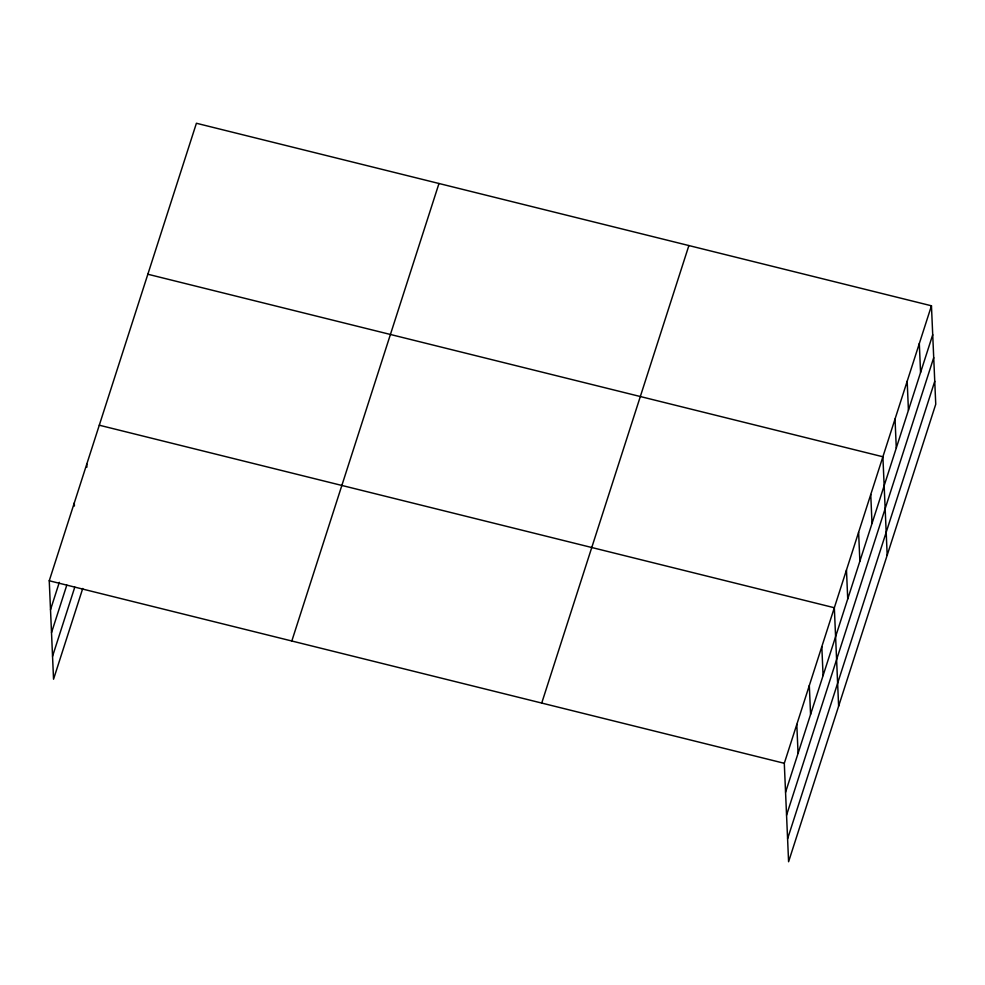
<?xml version="1.0" encoding="UTF-8"?>
<svg xmlns="http://www.w3.org/2000/svg" width="985" height="985" viewBox="0 0 985 985"><rect width="100%" height="100%" fill="white"/><g stroke="black" fill="none" stroke-linecap="round" stroke-linejoin="round"><path stroke-width="1.48" d="M82.74 588.464L53.547 679.207L49.25 580.768L196.409 123.26L931.453 305.793L935.75 404.232L788.591 861.74L784.294 763.301L931.453 305.793M50.518 609.703L59.322 582.332M51.516 632.641L66.808 585.102M52.55 656.269L74.786 587.134M291.819 641.001L438.978 183.493M541.725 703.068L688.884 245.56M785.562 792.236L932.721 334.728M786.559 815.174L933.718 357.666M787.594 838.801L934.753 381.293M147.849 274.236L882.892 456.769L887.189 555.22M99.288 425.212L834.332 607.745L838.629 706.196M49.25 580.768L784.294 763.301M919.313 343.531L920.569 372.478M907.173 381.281L908.429 410.216M895.033 419.019L896.288 447.966M870.752 494.519L872.008 523.454M858.612 532.257L859.868 561.191M846.472 570.007L847.728 598.942M821.822 646.64L823.078 675.575M809.313 685.523L810.569 714.457M796.803 724.406L798.059 753.353M86.779 464.095L86.914 467.149M74.269 502.99L74.404 506.031"/></g></svg>
